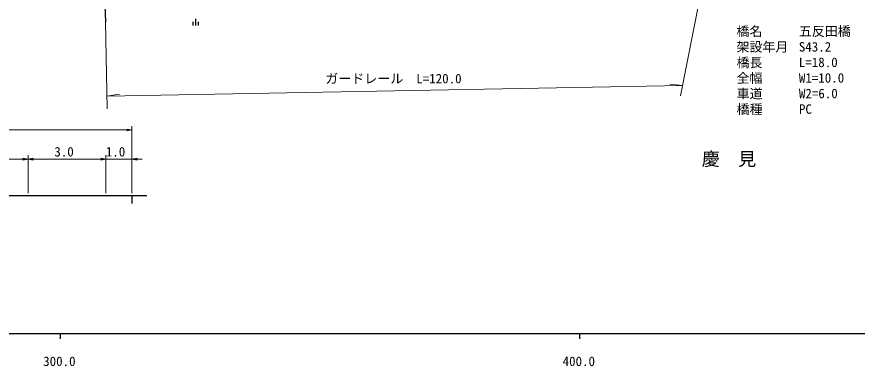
# Model space of a CAD drawing. Units: millimetres, scale not verified, with parts at other scales. Extents: x 40000 to 680000, y 20000 to 380000.
# Drawn here: x 359651 to 521432, y 198715 to 266022 of the extents above; entities that cross this region are included whole.
import ezdxf
from ezdxf.enums import TextEntityAlignment as Align

# ---------------------------------------------------------------- set-up
doc = ezdxf.new("R2010")
doc.units = ezdxf.units.MM
doc.header["$LTSCALE"] = 1000
for name, color, linetype, lineweight in [('M-BGD', 7, 'Continuous', 25), ('M-BMK-OTRS', 5, 'Continuous', 25), ('M-STR-HTXT', 7, 'Continuous', 13), ('M-TTL-BAND', 7, 'Continuous', 25)]:
    doc.layers.add(name, color=color, linetype=linetype, lineweight=lineweight)
doc.layers.add('M-BMK-HTXT', color=7, linetype='Continuous')
doc.styles.add('ＭＳ ゴシック', font='')
doc.styles.get('ＭＳ ゴシック').set_extended_font_data('MS Gothic')

# ---------------------------------------------------------------- blocks, each defined once
blk = doc.blocks.new('open_arrow')
at = {"color": 0, "linetype": 'Continuous', "lineweight": -2}
blk.add_lwpolyline([(7.5, 1.25), (0, 0), (7.5, -1.25)], dxfattribs=at)

msp = doc.modelspace()

# ---------------------------------------------------------------- linework, layer by layer
at = {"layer": 'M-BGD'}
for p, q in [((394118, 264330), (394118, 265658)), ((393585, 264330), (393585, 265027)), ((394651, 264330), (394651, 265027)), ((381813, 231566), (381813, 230066))]:
    msp.add_line(p, q, dxfattribs=at)
msp.add_lwpolyline([(329315, 236209), (331813, 231566), (384662, 231566)], dxfattribs=at)
at = {"layer": 'M-BMK-OTRS'}
msp.add_line((375192, 304268), (376697, 265079), dxfattribs=at)
at = {"layer": 'M-STR-HTXT'}
for p, q in [((487443, 250803), (494396, 286391)), ((376697, 265079), (377021, 248294)), ((376974, 250708), (487827, 252768)), ((487827, 252768), (485390, 253065)), ((376974, 250708), (379399, 251095)), ((381813, 232066), (381813, 244983)), ((331813, 244233), (381813, 244233)), ((361813, 238592), (346813, 238592)), ((361813, 232066), (361813, 239342)), ((376813, 238592), (361813, 238592)), ((383813, 238592), (374813, 238592)), ((376813, 232066), (376813, 239342))]:
    msp.add_line(p, q, dxfattribs=at)
at = {"layer": 'M-TTL-BAND'}
for p, q in [((40000, 205000), (579000, 205000)), ((368000, 205000), (368000, 204000)), ((468000, 205000), (468000, 204000))]:
    msp.add_line(p, q, dxfattribs=at)

# ---------------------------------------------------------------- block references
at = {"layer": 'M-STR-HTXT', "xscale": 133, "yscale": 133, "rotation": 180}
for p in [(381813, 244233), (361813, 238592), (376813, 238592), (376813, 238592)]:
    msp.add_blockref('open_arrow', p, dxfattribs=at)
at = {"layer": 'M-STR-HTXT', "xscale": 133, "yscale": 133}
for p in [(361813, 238592), (381813, 238592)]:
    msp.add_blockref('open_arrow', p, dxfattribs=at)

# ---------------------------------------------------------------- texts
at = {"layer": 'M-BMK-HTXT', "style": 'ＭＳ ゴシック'}
msp.add_text('慶\u3000見', height=2566, dxfattribs=at).set_placement((496748, 238640), align=Align.MIDDLE_CENTER)
at = {"layer": 'M-STR-HTXT', "style": 'ＭＳ ゴシック'}
for s, p in [('橋名', (498190, 261751)), ('五反田橋', (510190, 261774)), ('架設年月', (498196, 258751)), ('S43.2', (510196, 258774)), ('橋長', (498201, 255751)), ('L=18.0', (510201, 255774)), ('全幅', (498207, 252751)), ('W1=10.0', (510207, 252774)), ('車道', (498213, 249751)), ('W2=6.0', (510213, 249774)), ('橋種', (498218, 246751)), ('PC', (510218, 246774))]:
    msp.add_text(s, height=1833, rotation=0.108, dxfattribs=at).set_placement(p, align=Align.BOTTOM_LEFT)
msp.add_text('ガードレール\u3000L=120.0', height=1833, dxfattribs=at).set_placement((432162, 252649), align=Align.BOTTOM_CENTER)
for s, p in [('3.0', (368744, 240029)), ('1.0', (378656, 240029))]:
    msp.add_text(s, height=1833, dxfattribs=at).set_placement(p, align=Align.MIDDLE_CENTER)
at = {"layer": 'M-TTL-BAND', "style": 'ＭＳ ゴシック'}
for s, p in [('300.0', (367844, 198195)), ('400.0', (467844, 198195))]:
    msp.add_text(s, height=1833, dxfattribs=at).set_placement(p, align=Align.BOTTOM_CENTER)

doc.saveas('drawing.dxf')
